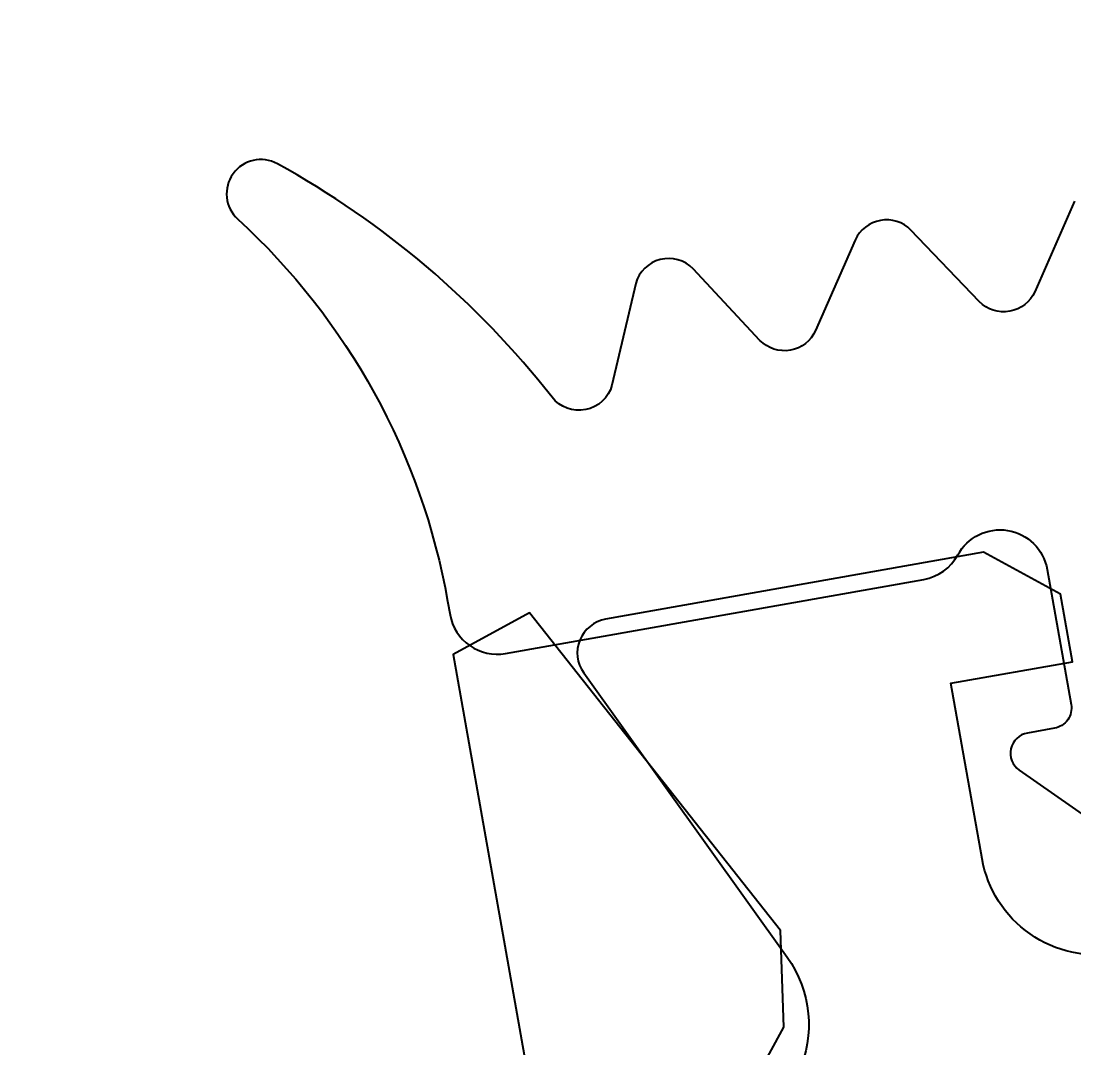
# Model space of a CAD drawing. Header units: millimetres. Extents: x 0 to 8967983, y -224399 to 13801.
# Drawn here: x 69236.07 to 69245.44, y -193874.48 to -193865.35 of the extents above; entities that cross this region are included whole.
import ezdxf
from ezdxf import colors
from ezdxf.entities.mleader import LeaderData, LeaderLine
from ezdxf.math import Vec2, Vec3

# ---------------------------------------------------------------- set-up
doc = ezdxf.new("R2010")
doc.units = ezdxf.units.MM
doc.header["$LTSCALE"] = 10
doc.layers.add('Архитектура', color=251, linetype='Continuous')
doc.layers.get('0').off()
doc.layers.get('0').freeze()
doc.styles.add('ISOCPEUR', font='isocpeur.TTF', dxfattribs={"width": 0.7})

# ---------------------------------------------------------------- blocks, each defined once
blk = doc.blocks.new('_DOTSMALL')
at = {"color": 0, "linetype": 'ByBlock', "const_width": 0.5}
blk.add_lwpolyline([(-0.0625, 0, 1), (0.0625, 0, 1)], format="xyb", close=True, dxfattribs=at)

msp = doc.modelspace()

# ---------------------------------------------------------------- linework, layer by layer
at = {"layer": 'Архитектура', "lineweight": 25, "transparency": 33554684}
for points in [[(69291.2154, -193861.8142), (69251.5933, -193868.8367), (69251.1982, -193869.4021), (69251.3046, -193870.0023), (69252.265, -193869.8321), (69252.6693, -193872.113, -0.414362), (69252.4224, -193872.4664), (69245.8196, -193873.6366, -0.414326), (69244.6182, -193872.797), (69244.3415, -193871.2363), (69245.422, -193871.0448), (69245.3156, -193870.4446), (69244.6303, -193870.0708), (69241.2688, -193870.6666, 0.551224), (69241.0739, -193871.1437), (69242.8838, -193873.6708, -0.267349), (69242.9841, -193874.7002)], [(69291.2154, -193861.8142), (69251.5933, -193868.8367), (69251.1982, -193869.4021), (69251.3046, -193870.0023), (69252.265, -193869.8321), (69252.6693, -193872.113, -0.414362), (69252.4224, -193872.4664), (69245.8196, -193873.6366, -0.414326), (69244.6182, -193872.797), (69244.3415, -193871.2363), (69245.422, -193871.0448), (69245.3156, -193870.4446), (69244.6303, -193870.0708), (69241.2688, -193870.6666, 0.551224), (69241.0739, -193871.1437), (69242.8838, -193873.6708, -0.267349), (69242.9841, -193874.7002)], [(69291.2154, -193861.8142), (69251.5933, -193868.8367), (69251.1982, -193869.4021), (69251.3046, -193870.0023), (69252.265, -193869.8321), (69252.6693, -193872.113, -0.414362), (69252.4224, -193872.4664), (69245.8196, -193873.6366, -0.414326), (69244.6182, -193872.797), (69244.3415, -193871.2363), (69245.422, -193871.0448), (69245.3156, -193870.4446), (69244.6303, -193870.0708), (69241.2688, -193870.6666, 0.551224), (69241.0739, -193871.1437), (69242.8838, -193873.6708, -0.267349), (69242.9841, -193874.7002)], [(69291.2154, -193861.8142), (69251.5933, -193868.8367), (69251.1982, -193869.4021), (69251.3046, -193870.0023), (69252.265, -193869.8321), (69252.6693, -193872.113, -0.414362), (69252.4224, -193872.4664), (69245.8196, -193873.6366, -0.414326), (69244.6182, -193872.797), (69244.3415, -193871.2363), (69245.422, -193871.0448), (69245.3156, -193870.4446), (69244.6303, -193870.0708), (69241.2688, -193870.6666, 0.551224), (69241.0739, -193871.1437), (69242.8838, -193873.6708, -0.267349), (69242.9841, -193874.7002)], [(69291.2154, -193861.8142), (69251.5933, -193868.8367), (69251.1982, -193869.4021), (69251.3046, -193870.0023), (69252.265, -193869.8321), (69252.6693, -193872.113, -0.414362), (69252.4224, -193872.4664), (69245.8196, -193873.6366, -0.414326), (69244.6182, -193872.797), (69244.3415, -193871.2363), (69245.422, -193871.0448), (69245.3156, -193870.4446), (69244.6303, -193870.0708), (69241.2688, -193870.6666, 0.551224), (69241.0739, -193871.1437), (69242.8838, -193873.6708, -0.267349), (69242.9841, -193874.7002)], [(69291.2154, -193861.8142), (69251.5933, -193868.8367), (69251.1982, -193869.4021), (69251.3046, -193870.0023), (69252.265, -193869.8321), (69252.6693, -193872.113, -0.414362), (69252.4224, -193872.4664), (69245.8196, -193873.6366, -0.414326), (69244.6182, -193872.797), (69244.3415, -193871.2363), (69245.422, -193871.0448), (69245.3156, -193870.4446), (69244.6303, -193870.0708), (69241.2688, -193870.6666, 0.551224), (69241.0739, -193871.1437), (69242.8838, -193873.6708, -0.267349), (69242.9841, -193874.7002)], [(69291.2154, -193861.8142), (69251.5933, -193868.8367), (69251.1982, -193869.4021), (69251.3046, -193870.0023), (69252.265, -193869.8321), (69252.6693, -193872.113, -0.414362), (69252.4224, -193872.4664), (69245.8196, -193873.6366, -0.414326), (69244.6182, -193872.797), (69244.3415, -193871.2363), (69245.422, -193871.0448), (69245.3156, -193870.4446), (69244.6303, -193870.0708), (69241.2688, -193870.6666, 0.551224), (69241.0739, -193871.1437), (69242.8838, -193873.6708, -0.267349), (69242.9841, -193874.7002)], [(69291.2154, -193861.8142), (69251.5933, -193868.8367), (69251.1982, -193869.4021), (69251.3046, -193870.0023), (69252.265, -193869.8321), (69252.6693, -193872.113, -0.414362), (69252.4224, -193872.4664), (69245.8196, -193873.6366, -0.414326), (69244.6182, -193872.797), (69244.3415, -193871.2363), (69245.422, -193871.0448), (69245.3156, -193870.4446), (69244.6303, -193870.0708), (69241.2688, -193870.6666, 0.551224), (69241.0739, -193871.1437), (69242.8838, -193873.6708, -0.267349), (69242.9841, -193874.7002)], [(69291.2154, -193861.8142), (69251.5933, -193868.8367), (69251.1982, -193869.4021), (69251.3046, -193870.0023), (69252.265, -193869.8321), (69252.6693, -193872.113, -0.414362), (69252.4224, -193872.4664), (69245.8196, -193873.6366, -0.414326), (69244.6182, -193872.797), (69244.3415, -193871.2363), (69245.422, -193871.0448), (69245.3156, -193870.4446), (69244.6303, -193870.0708), (69241.2688, -193870.6666, 0.551224), (69241.0739, -193871.1437), (69242.8838, -193873.6708, -0.267349), (69242.9841, -193874.7002)], [(69291.2154, -193861.8142), (69251.5933, -193868.8367), (69251.1982, -193869.4021), (69251.3046, -193870.0023), (69252.265, -193869.8321), (69252.6693, -193872.113, -0.414362), (69252.4224, -193872.4664), (69245.8196, -193873.6366, -0.414326), (69244.6182, -193872.797), (69244.3415, -193871.2363), (69245.422, -193871.0448), (69245.3156, -193870.4446), (69244.6303, -193870.0708), (69241.2688, -193870.6666, 0.551224), (69241.0739, -193871.1437), (69242.8838, -193873.6708, -0.267349), (69242.9841, -193874.7002)], [(69291.2154, -193861.8142), (69251.5933, -193868.8367), (69251.1982, -193869.4021), (69251.3046, -193870.0023), (69252.265, -193869.8321), (69252.6693, -193872.113, -0.414362), (69252.4224, -193872.4664), (69245.8196, -193873.6366, -0.414326), (69244.6182, -193872.797), (69244.3415, -193871.2363), (69245.422, -193871.0448), (69245.3156, -193870.4446), (69244.6303, -193870.0708), (69241.2688, -193870.6666, 0.551224), (69241.0739, -193871.1437), (69242.8838, -193873.6708, -0.267349), (69242.9841, -193874.7002)], [(69291.2154, -193861.8142), (69251.5933, -193868.8367), (69251.1982, -193869.4021), (69251.3046, -193870.0023), (69252.265, -193869.8321), (69252.6693, -193872.113, -0.414362), (69252.4224, -193872.4664), (69245.8196, -193873.6366, -0.414326), (69244.6182, -193872.797), (69244.3415, -193871.2363), (69245.422, -193871.0448), (69245.3156, -193870.4446), (69244.6303, -193870.0708), (69241.2688, -193870.6666, 0.551224), (69241.0739, -193871.1437), (69242.8838, -193873.6708, -0.267349), (69242.9841, -193874.7002)], [(69291.2154, -193861.8142), (69251.5933, -193868.8367), (69251.1982, -193869.4021), (69251.3046, -193870.0023), (69252.265, -193869.8321), (69252.6693, -193872.113, -0.414362), (69252.4224, -193872.4664), (69245.8196, -193873.6366, -0.414326), (69244.6182, -193872.797), (69244.3415, -193871.2363), (69245.422, -193871.0448), (69245.3156, -193870.4446), (69244.6303, -193870.0708), (69241.2688, -193870.6666, 0.551224), (69241.0739, -193871.1437), (69242.8838, -193873.6708, -0.267349), (69242.9841, -193874.7002)], [(69291.2154, -193861.8142), (69251.5933, -193868.8367), (69251.1982, -193869.4021), (69251.3046, -193870.0023), (69252.265, -193869.8321), (69252.6693, -193872.113, -0.414362), (69252.4224, -193872.4664), (69245.8196, -193873.6366, -0.414326), (69244.6182, -193872.797), (69244.3415, -193871.2363), (69245.422, -193871.0448), (69245.3156, -193870.4446), (69244.6303, -193870.0708), (69241.2688, -193870.6666, 0.551224), (69241.0739, -193871.1437), (69242.8838, -193873.6708, -0.267349), (69242.9841, -193874.7002)], [(69291.2154, -193861.8142), (69251.5933, -193868.8367), (69251.1982, -193869.4021), (69251.3046, -193870.0023), (69252.265, -193869.8321), (69252.6693, -193872.113, -0.414362), (69252.4224, -193872.4664), (69245.8196, -193873.6366, -0.414326), (69244.6182, -193872.797), (69244.3415, -193871.2363), (69245.422, -193871.0448), (69245.3156, -193870.4446), (69244.6303, -193870.0708), (69241.2688, -193870.6666, 0.551224), (69241.0739, -193871.1437), (69242.8838, -193873.6708, -0.267349), (69242.9841, -193874.7002)], [(69291.2154, -193861.8142), (69251.5933, -193868.8367), (69251.1982, -193869.4021), (69251.3046, -193870.0023), (69252.265, -193869.8321), (69252.6693, -193872.113, -0.414362), (69252.4224, -193872.4664), (69245.8196, -193873.6366, -0.414326), (69244.6182, -193872.797), (69244.3415, -193871.2363), (69245.422, -193871.0448), (69245.3156, -193870.4446), (69244.6303, -193870.0708), (69241.2688, -193870.6666, 0.551224), (69241.0739, -193871.1437), (69242.8838, -193873.6708, -0.267349), (69242.9841, -193874.7002)], [(69291.2154, -193861.8142), (69251.5933, -193868.8367), (69251.1982, -193869.4021), (69251.3046, -193870.0023), (69252.265, -193869.8321), (69252.6693, -193872.113, -0.414362), (69252.4224, -193872.4664), (69245.8196, -193873.6366, -0.414326), (69244.6182, -193872.797), (69244.3415, -193871.2363), (69245.422, -193871.0448), (69245.3156, -193870.4446), (69244.6303, -193870.0708), (69241.2688, -193870.6666, 0.551224), (69241.0739, -193871.1437), (69242.8838, -193873.6708, -0.267349), (69242.9841, -193874.7002)], [(69291.2154, -193861.8142), (69251.5933, -193868.8367), (69251.1982, -193869.4021), (69251.3046, -193870.0023), (69252.265, -193869.8321), (69252.6693, -193872.113, -0.414362), (69252.4224, -193872.4664), (69245.8196, -193873.6366, -0.414326), (69244.6182, -193872.797), (69244.3415, -193871.2363), (69245.422, -193871.0448), (69245.3156, -193870.4446), (69244.6303, -193870.0708), (69241.2688, -193870.6666, 0.551224), (69241.0739, -193871.1437), (69242.8838, -193873.6708, -0.267349), (69242.9841, -193874.7002)], [(69291.2154, -193861.8142), (69251.5933, -193868.8367), (69251.1982, -193869.4021), (69251.3046, -193870.0023), (69252.265, -193869.8321), (69252.6693, -193872.113, -0.414362), (69252.4224, -193872.4664), (69245.8196, -193873.6366, -0.414326), (69244.6182, -193872.797), (69244.3415, -193871.2363), (69245.422, -193871.0448), (69245.3156, -193870.4446), (69244.6303, -193870.0708), (69241.2688, -193870.6666, 0.551224), (69241.0739, -193871.1437), (69242.8838, -193873.6708, -0.267349), (69242.9841, -193874.7002)], [(69291.2154, -193861.8142), (69251.5933, -193868.8367), (69251.1982, -193869.4021), (69251.3046, -193870.0023), (69252.265, -193869.8321), (69252.6693, -193872.113, -0.414362), (69252.4224, -193872.4664), (69245.8196, -193873.6366, -0.414326), (69244.6182, -193872.797), (69244.3415, -193871.2363), (69245.422, -193871.0448), (69245.3156, -193870.4446), (69244.6303, -193870.0708), (69241.2688, -193870.6666, 0.551224), (69241.0739, -193871.1437), (69242.8838, -193873.6708, -0.267349), (69242.9841, -193874.7002)], [(69291.2154, -193861.8142), (69251.5933, -193868.8367), (69251.1982, -193869.4021), (69251.3046, -193870.0023), (69252.265, -193869.8321), (69252.6693, -193872.113, -0.414362), (69252.4224, -193872.4664), (69245.8196, -193873.6366, -0.414326), (69244.6182, -193872.797), (69244.3415, -193871.2363), (69245.422, -193871.0448), (69245.3156, -193870.4446), (69244.6303, -193870.0708), (69241.2688, -193870.6666, 0.551224), (69241.0739, -193871.1437), (69242.8838, -193873.6708, -0.267349), (69242.9841, -193874.7002)], [(69291.2154, -193861.8142), (69251.5933, -193868.8367), (69251.1982, -193869.4021), (69251.3046, -193870.0023), (69252.265, -193869.8321), (69252.6693, -193872.113, -0.414362), (69252.4224, -193872.4664), (69245.8196, -193873.6366, -0.414326), (69244.6182, -193872.797), (69244.3415, -193871.2363), (69245.422, -193871.0448), (69245.3156, -193870.4446), (69244.6303, -193870.0708), (69241.2688, -193870.6666, 0.551224), (69241.0739, -193871.1437), (69242.8838, -193873.6708, -0.267349), (69242.9841, -193874.7002)], [(69291.2154, -193861.8142), (69251.5933, -193868.8367), (69251.1982, -193869.4021), (69251.3046, -193870.0023), (69252.265, -193869.8321), (69252.6693, -193872.113, -0.414362), (69252.4224, -193872.4664), (69245.8196, -193873.6366, -0.414326), (69244.6182, -193872.797), (69244.3415, -193871.2363), (69245.422, -193871.0448), (69245.3156, -193870.4446), (69244.6303, -193870.0708), (69241.2688, -193870.6666, 0.551224), (69241.0739, -193871.1437), (69242.8838, -193873.6708, -0.267349), (69242.9841, -193874.7002)], [(69291.2154, -193861.8142), (69251.5933, -193868.8367), (69251.1982, -193869.4021), (69251.3046, -193870.0023), (69252.265, -193869.8321), (69252.6693, -193872.113, -0.414362), (69252.4224, -193872.4664), (69245.8196, -193873.6366, -0.414326), (69244.6182, -193872.797), (69244.3415, -193871.2363), (69245.422, -193871.0448), (69245.3156, -193870.4446), (69244.6303, -193870.0708), (69241.2688, -193870.6666, 0.551224), (69241.0739, -193871.1437), (69242.8838, -193873.6708, -0.267349), (69242.9841, -193874.7002)], [(69291.2154, -193861.8142), (69251.5933, -193868.8367), (69251.1982, -193869.4021), (69251.3046, -193870.0023), (69252.265, -193869.8321), (69252.6693, -193872.113, -0.414362), (69252.4224, -193872.4664), (69245.8196, -193873.6366, -0.414326), (69244.6182, -193872.797), (69244.3415, -193871.2363), (69245.422, -193871.0448), (69245.3156, -193870.4446), (69244.6303, -193870.0708), (69241.2688, -193870.6666, 0.551224), (69241.0739, -193871.1437), (69242.8838, -193873.6708, -0.267349), (69242.9841, -193874.7002)], [(69291.2154, -193861.8142), (69251.5933, -193868.8367), (69251.1982, -193869.4021), (69251.3046, -193870.0023), (69252.265, -193869.8321), (69252.6693, -193872.113, -0.414362), (69252.4224, -193872.4664), (69245.8196, -193873.6366, -0.414326), (69244.6182, -193872.797), (69244.3415, -193871.2363), (69245.422, -193871.0448), (69245.3156, -193870.4446), (69244.6303, -193870.0708), (69241.2688, -193870.6666, 0.551224), (69241.0739, -193871.1437), (69242.8838, -193873.6708, -0.267349), (69242.9841, -193874.7002)], [(69291.2154, -193861.8142), (69251.5933, -193868.8367), (69251.1982, -193869.4021), (69251.3046, -193870.0023), (69252.265, -193869.8321), (69252.6693, -193872.113, -0.414362), (69252.4224, -193872.4664), (69245.8196, -193873.6366, -0.414326), (69244.6182, -193872.797), (69244.3415, -193871.2363), (69245.422, -193871.0448), (69245.3156, -193870.4446), (69244.6303, -193870.0708), (69241.2688, -193870.6666, 0.551224), (69241.0739, -193871.1437), (69242.8838, -193873.6708, -0.267349), (69242.9841, -193874.7002)], [(69291.2154, -193861.8142), (69251.5933, -193868.8367), (69251.1982, -193869.4021), (69251.3046, -193870.0023), (69252.265, -193869.8321), (69252.6693, -193872.113, -0.414362), (69252.4224, -193872.4664), (69245.8196, -193873.6366, -0.414326), (69244.6182, -193872.797), (69244.3415, -193871.2363), (69245.422, -193871.0448), (69245.3156, -193870.4446), (69244.6303, -193870.0708), (69241.2688, -193870.6666, 0.551224), (69241.0739, -193871.1437), (69242.8838, -193873.6708, -0.267349), (69242.9841, -193874.7002)], [(69245.4413, -193866.9477), (69245.0887, -193867.7531, -0.527868), (69244.5931, -193867.8409), (69243.9853, -193867.2057, 0.527868), (69243.4897, -193867.2936), (69243.1372, -193868.099, -0.527868), (69242.6416, -193868.1868), (69242.0486, -193867.549, 0.57795), (69241.5371, -193867.6807), (69241.3259, -193868.5849, -0.615334), (69240.7922, -193868.6913, 0.101403), (69238.3489, -193866.6156, 0.887085), (69237.9963, -193867.1076, -0.164997), (69239.8635, -193870.5057), (69239.8848, -193870.6258, 0.414304), (69240.3795, -193870.9715), (69244.1011, -193870.3119, 0.228696), (69244.4019, -193870.0949, -0.319049), (69244.8453, -193869.8767, -0.319002), (69245.1973, -193870.2235), (69245.4101, -193871.424, -0.4144), (69245.2619, -193871.636), (69245.0218, -193871.6786, 0.668339), (69244.949, -193872.0086), (69246.3622, -193872.9963, 0.198883)], [(69245.4413, -193866.9477), (69245.0887, -193867.7531, -0.527868), (69244.5931, -193867.8409), (69243.9853, -193867.2057, 0.527868), (69243.4897, -193867.2936), (69243.1372, -193868.099, -0.527868), (69242.6416, -193868.1868), (69242.0486, -193867.549, 0.57795), (69241.5371, -193867.6807), (69241.3259, -193868.5849, -0.615334), (69240.7922, -193868.6913, 0.101403), (69238.3489, -193866.6156, 0.887085), (69237.9963, -193867.1076, -0.164997), (69239.8635, -193870.5057), (69239.8848, -193870.6258, 0.414304), (69240.3795, -193870.9715), (69244.1011, -193870.3119, 0.228696), (69244.4019, -193870.0949, -0.319049), (69244.8453, -193869.8767, -0.319002), (69245.1973, -193870.2235), (69245.4101, -193871.424, -0.4144), (69245.2619, -193871.636), (69245.0218, -193871.6786, 0.668339), (69244.949, -193872.0086), (69246.3622, -193872.9963, 0.198883)], [(69245.4413, -193866.9477), (69245.0887, -193867.7531, -0.527868), (69244.5931, -193867.8409), (69243.9853, -193867.2057, 0.527868), (69243.4897, -193867.2936), (69243.1372, -193868.099, -0.527868), (69242.6416, -193868.1868), (69242.0486, -193867.549, 0.57795), (69241.5371, -193867.6807), (69241.3259, -193868.5849, -0.615334), (69240.7922, -193868.6913, 0.101403), (69238.3489, -193866.6156, 0.887085), (69237.9963, -193867.1076, -0.164997), (69239.8635, -193870.5057), (69239.8848, -193870.6258, 0.414304), (69240.3795, -193870.9715), (69244.1011, -193870.3119, 0.228696), (69244.4019, -193870.0949, -0.319049), (69244.8453, -193869.8767, -0.319002), (69245.1973, -193870.2235), (69245.4101, -193871.424, -0.4144), (69245.2619, -193871.636), (69245.0218, -193871.6786, 0.668339), (69244.949, -193872.0086), (69246.3622, -193872.9963, 0.198883)], [(69245.4413, -193866.9477), (69245.0887, -193867.7531, -0.527868), (69244.5931, -193867.8409), (69243.9853, -193867.2057, 0.527868), (69243.4897, -193867.2936), (69243.1372, -193868.099, -0.527868), (69242.6416, -193868.1868), (69242.0486, -193867.549, 0.57795), (69241.5371, -193867.6807), (69241.3259, -193868.5849, -0.615334), (69240.7922, -193868.6913, 0.101403), (69238.3489, -193866.6156, 0.887085), (69237.9963, -193867.1076, -0.164997), (69239.8635, -193870.5057), (69239.8848, -193870.6258, 0.414304), (69240.3795, -193870.9715), (69244.1011, -193870.3119, 0.228696), (69244.4019, -193870.0949, -0.319049), (69244.8453, -193869.8767, -0.319002), (69245.1973, -193870.2235), (69245.4101, -193871.424, -0.4144), (69245.2619, -193871.636), (69245.0218, -193871.6786, 0.668339), (69244.949, -193872.0086), (69246.3622, -193872.9963, 0.198883)], [(69245.4413, -193866.9477), (69245.0887, -193867.7531, -0.527868), (69244.5931, -193867.8409), (69243.9853, -193867.2057, 0.527868), (69243.4897, -193867.2936), (69243.1372, -193868.099, -0.527868), (69242.6416, -193868.1868), (69242.0486, -193867.549, 0.57795), (69241.5371, -193867.6807), (69241.3259, -193868.5849, -0.615334), (69240.7922, -193868.6913, 0.101403), (69238.3489, -193866.6156, 0.887085), (69237.9963, -193867.1076, -0.164997), (69239.8635, -193870.5057), (69239.8848, -193870.6258, 0.414304), (69240.3795, -193870.9715), (69244.1011, -193870.3119, 0.228696), (69244.4019, -193870.0949, -0.319049), (69244.8453, -193869.8767, -0.319002), (69245.1973, -193870.2235), (69245.4101, -193871.424, -0.4144), (69245.2619, -193871.636), (69245.0218, -193871.6786, 0.668339), (69244.949, -193872.0086), (69246.3622, -193872.9963, 0.198883)], [(69245.4413, -193866.9477), (69245.0887, -193867.7531, -0.527868), (69244.5931, -193867.8409), (69243.9853, -193867.2057, 0.527868), (69243.4897, -193867.2936), (69243.1372, -193868.099, -0.527868), (69242.6416, -193868.1868), (69242.0486, -193867.549, 0.57795), (69241.5371, -193867.6807), (69241.3259, -193868.5849, -0.615334), (69240.7922, -193868.6913, 0.101403), (69238.3489, -193866.6156, 0.887085), (69237.9963, -193867.1076, -0.164997), (69239.8635, -193870.5057), (69239.8848, -193870.6258, 0.414304), (69240.3795, -193870.9715), (69244.1011, -193870.3119, 0.228696), (69244.4019, -193870.0949, -0.319049), (69244.8453, -193869.8767, -0.319002), (69245.1973, -193870.2235), (69245.4101, -193871.424, -0.4144), (69245.2619, -193871.636), (69245.0218, -193871.6786, 0.668339), (69244.949, -193872.0086), (69246.3622, -193872.9963, 0.198883)], [(69245.4413, -193866.9477), (69245.0887, -193867.7531, -0.527868), (69244.5931, -193867.8409), (69243.9853, -193867.2057, 0.527868), (69243.4897, -193867.2936), (69243.1372, -193868.099, -0.527868), (69242.6416, -193868.1868), (69242.0486, -193867.549, 0.57795), (69241.5371, -193867.6807), (69241.3259, -193868.5849, -0.615334), (69240.7922, -193868.6913, 0.101403), (69238.3489, -193866.6156, 0.887085), (69237.9963, -193867.1076, -0.164997), (69239.8635, -193870.5057), (69239.8848, -193870.6258, 0.414304), (69240.3795, -193870.9715), (69244.1011, -193870.3119, 0.228696), (69244.4019, -193870.0949, -0.319049), (69244.8453, -193869.8767, -0.319002), (69245.1973, -193870.2235), (69245.4101, -193871.424, -0.4144), (69245.2619, -193871.636), (69245.0218, -193871.6786, 0.668339), (69244.949, -193872.0086), (69246.3622, -193872.9963, 0.198883)], [(69245.4413, -193866.9477), (69245.0887, -193867.7531, -0.527868), (69244.5931, -193867.8409), (69243.9853, -193867.2057, 0.527868), (69243.4897, -193867.2936), (69243.1372, -193868.099, -0.527868), (69242.6416, -193868.1868), (69242.0486, -193867.549, 0.57795), (69241.5371, -193867.6807), (69241.3259, -193868.5849, -0.615334), (69240.7922, -193868.6913, 0.101403), (69238.3489, -193866.6156, 0.887085), (69237.9963, -193867.1076, -0.164997), (69239.8635, -193870.5057), (69239.8848, -193870.6258, 0.414304), (69240.3795, -193870.9715), (69244.1011, -193870.3119, 0.228696), (69244.4019, -193870.0949, -0.319049), (69244.8453, -193869.8767, -0.319002), (69245.1973, -193870.2235), (69245.4101, -193871.424, -0.4144), (69245.2619, -193871.636), (69245.0218, -193871.6786, 0.668339), (69244.949, -193872.0086), (69246.3622, -193872.9963, 0.198883)], [(69245.4413, -193866.9477), (69245.0887, -193867.7531, -0.527868), (69244.5931, -193867.8409), (69243.9853, -193867.2057, 0.527868), (69243.4897, -193867.2936), (69243.1372, -193868.099, -0.527868), (69242.6416, -193868.1868), (69242.0486, -193867.549, 0.57795), (69241.5371, -193867.6807), (69241.3259, -193868.5849, -0.615334), (69240.7922, -193868.6913, 0.101403), (69238.3489, -193866.6156, 0.887085), (69237.9963, -193867.1076, -0.164997), (69239.8635, -193870.5057), (69239.8848, -193870.6258, 0.414304), (69240.3795, -193870.9715), (69244.1011, -193870.3119, 0.228696), (69244.4019, -193870.0949, -0.319049), (69244.8453, -193869.8767, -0.319002), (69245.1973, -193870.2235), (69245.4101, -193871.424, -0.4144), (69245.2619, -193871.636), (69245.0218, -193871.6786, 0.668339), (69244.949, -193872.0086), (69246.3622, -193872.9963, 0.198883)], [(69245.4413, -193866.9477), (69245.0887, -193867.7531, -0.527868), (69244.5931, -193867.8409), (69243.9853, -193867.2057, 0.527868), (69243.4897, -193867.2936), (69243.1372, -193868.099, -0.527868), (69242.6416, -193868.1868), (69242.0486, -193867.549, 0.57795), (69241.5371, -193867.6807), (69241.3259, -193868.5849, -0.615334), (69240.7922, -193868.6913, 0.101403), (69238.3489, -193866.6156, 0.887085), (69237.9963, -193867.1076, -0.164997), (69239.8635, -193870.5057), (69239.8848, -193870.6258, 0.414304), (69240.3795, -193870.9715), (69244.1011, -193870.3119, 0.228696), (69244.4019, -193870.0949, -0.319049), (69244.8453, -193869.8767, -0.319002), (69245.1973, -193870.2235), (69245.4101, -193871.424, -0.4144), (69245.2619, -193871.636), (69245.0218, -193871.6786, 0.668339), (69244.949, -193872.0086), (69246.3622, -193872.9963, 0.198883)], [(69245.4413, -193866.9477), (69245.0887, -193867.7531, -0.527868), (69244.5931, -193867.8409), (69243.9853, -193867.2057, 0.527868), (69243.4897, -193867.2936), (69243.1372, -193868.099, -0.527868), (69242.6416, -193868.1868), (69242.0486, -193867.549, 0.57795), (69241.5371, -193867.6807), (69241.3259, -193868.5849, -0.615334), (69240.7922, -193868.6913, 0.101403), (69238.3489, -193866.6156, 0.887085), (69237.9963, -193867.1076, -0.164997), (69239.8635, -193870.5057), (69239.8848, -193870.6258, 0.414304), (69240.3795, -193870.9715), (69244.1011, -193870.3119, 0.228696), (69244.4019, -193870.0949, -0.319049), (69244.8453, -193869.8767, -0.319002), (69245.1973, -193870.2235), (69245.4101, -193871.424, -0.4144), (69245.2619, -193871.636), (69245.0218, -193871.6786, 0.668339), (69244.949, -193872.0086), (69246.3622, -193872.9963, 0.198883)], [(69245.4413, -193866.9477), (69245.0887, -193867.7531, -0.527868), (69244.5931, -193867.8409), (69243.9853, -193867.2057, 0.527868), (69243.4897, -193867.2936), (69243.1372, -193868.099, -0.527868), (69242.6416, -193868.1868), (69242.0486, -193867.549, 0.57795), (69241.5371, -193867.6807), (69241.3259, -193868.5849, -0.615334), (69240.7922, -193868.6913, 0.101403), (69238.3489, -193866.6156, 0.887085), (69237.9963, -193867.1076, -0.164997), (69239.8635, -193870.5057), (69239.8848, -193870.6258, 0.414304), (69240.3795, -193870.9715), (69244.1011, -193870.3119, 0.228696), (69244.4019, -193870.0949, -0.319049), (69244.8453, -193869.8767, -0.319002), (69245.1973, -193870.2235), (69245.4101, -193871.424, -0.4144), (69245.2619, -193871.636), (69245.0218, -193871.6786, 0.668339), (69244.949, -193872.0086), (69246.3622, -193872.9963, 0.198883)], [(69245.4413, -193866.9477), (69245.0887, -193867.7531, -0.527868), (69244.5931, -193867.8409), (69243.9853, -193867.2057, 0.527868), (69243.4897, -193867.2936), (69243.1372, -193868.099, -0.527868), (69242.6416, -193868.1868), (69242.0486, -193867.549, 0.57795), (69241.5371, -193867.6807), (69241.3259, -193868.5849, -0.615334), (69240.7922, -193868.6913, 0.101403), (69238.3489, -193866.6156, 0.887085), (69237.9963, -193867.1076, -0.164997), (69239.8635, -193870.5057), (69239.8848, -193870.6258, 0.414304), (69240.3795, -193870.9715), (69244.1011, -193870.3119, 0.228696), (69244.4019, -193870.0949, -0.319049), (69244.8453, -193869.8767, -0.319002), (69245.1973, -193870.2235), (69245.4101, -193871.424, -0.4144), (69245.2619, -193871.636), (69245.0218, -193871.6786, 0.668339), (69244.949, -193872.0086), (69246.3622, -193872.9963, 0.198883)], [(69245.4413, -193866.9477), (69245.0887, -193867.7531, -0.527868), (69244.5931, -193867.8409), (69243.9853, -193867.2057, 0.527868), (69243.4897, -193867.2936), (69243.1372, -193868.099, -0.527868), (69242.6416, -193868.1868), (69242.0486, -193867.549, 0.57795), (69241.5371, -193867.6807), (69241.3259, -193868.5849, -0.615334), (69240.7922, -193868.6913, 0.101403), (69238.3489, -193866.6156, 0.887085), (69237.9963, -193867.1076, -0.164997), (69239.8635, -193870.5057), (69239.8848, -193870.6258, 0.414304), (69240.3795, -193870.9715), (69244.1011, -193870.3119, 0.228696), (69244.4019, -193870.0949, -0.319049), (69244.8453, -193869.8767, -0.319002), (69245.1973, -193870.2235), (69245.4101, -193871.424, -0.4144), (69245.2619, -193871.636), (69245.0218, -193871.6786, 0.668339), (69244.949, -193872.0086), (69246.3622, -193872.9963, 0.198883)], [(69245.4413, -193866.9477), (69245.0887, -193867.7531, -0.527868), (69244.5931, -193867.8409), (69243.9853, -193867.2057, 0.527868), (69243.4897, -193867.2936), (69243.1372, -193868.099, -0.527868), (69242.6416, -193868.1868), (69242.0486, -193867.549, 0.57795), (69241.5371, -193867.6807), (69241.3259, -193868.5849, -0.615334), (69240.7922, -193868.6913, 0.101403), (69238.3489, -193866.6156, 0.887085), (69237.9963, -193867.1076, -0.164997), (69239.8635, -193870.5057), (69239.8848, -193870.6258, 0.414304), (69240.3795, -193870.9715), (69244.1011, -193870.3119, 0.228696), (69244.4019, -193870.0949, -0.319049), (69244.8453, -193869.8767, -0.319002), (69245.1973, -193870.2235), (69245.4101, -193871.424, -0.4144), (69245.2619, -193871.636), (69245.0218, -193871.6786, 0.668339), (69244.949, -193872.0086), (69246.3622, -193872.9963, 0.198883)], [(69245.4413, -193866.9477), (69245.0887, -193867.7531, -0.527868), (69244.5931, -193867.8409), (69243.9853, -193867.2057, 0.527868), (69243.4897, -193867.2936), (69243.1372, -193868.099, -0.527868), (69242.6416, -193868.1868), (69242.0486, -193867.549, 0.57795), (69241.5371, -193867.6807), (69241.3259, -193868.5849, -0.615334), (69240.7922, -193868.6913, 0.101403), (69238.3489, -193866.6156, 0.887085), (69237.9963, -193867.1076, -0.164997), (69239.8635, -193870.5057), (69239.8848, -193870.6258, 0.414304), (69240.3795, -193870.9715), (69244.1011, -193870.3119, 0.228696), (69244.4019, -193870.0949, -0.319049), (69244.8453, -193869.8767, -0.319002), (69245.1973, -193870.2235), (69245.4101, -193871.424, -0.4144), (69245.2619, -193871.636), (69245.0218, -193871.6786, 0.668339), (69244.949, -193872.0086), (69246.3622, -193872.9963, 0.198883)], [(69245.4413, -193866.9477), (69245.0887, -193867.7531, -0.527868), (69244.5931, -193867.8409), (69243.9853, -193867.2057, 0.527868), (69243.4897, -193867.2936), (69243.1372, -193868.099, -0.527868), (69242.6416, -193868.1868), (69242.0486, -193867.549, 0.57795), (69241.5371, -193867.6807), (69241.3259, -193868.5849, -0.615334), (69240.7922, -193868.6913, 0.101403), (69238.3489, -193866.6156, 0.887085), (69237.9963, -193867.1076, -0.164997), (69239.8635, -193870.5057), (69239.8848, -193870.6258, 0.414304), (69240.3795, -193870.9715), (69244.1011, -193870.3119, 0.228696), (69244.4019, -193870.0949, -0.319049), (69244.8453, -193869.8767, -0.319002), (69245.1973, -193870.2235), (69245.4101, -193871.424, -0.4144), (69245.2619, -193871.636), (69245.0218, -193871.6786, 0.668339), (69244.949, -193872.0086), (69246.3622, -193872.9963, 0.198883)], [(69245.4413, -193866.9477), (69245.0887, -193867.7531, -0.527868), (69244.5931, -193867.8409), (69243.9853, -193867.2057, 0.527868), (69243.4897, -193867.2936), (69243.1372, -193868.099, -0.527868), (69242.6416, -193868.1868), (69242.0486, -193867.549, 0.57795), (69241.5371, -193867.6807), (69241.3259, -193868.5849, -0.615334), (69240.7922, -193868.6913, 0.101403), (69238.3489, -193866.6156, 0.887085), (69237.9963, -193867.1076, -0.164997), (69239.8635, -193870.5057), (69239.8848, -193870.6258, 0.414304), (69240.3795, -193870.9715), (69244.1011, -193870.3119, 0.228696), (69244.4019, -193870.0949, -0.319049), (69244.8453, -193869.8767, -0.319002), (69245.1973, -193870.2235), (69245.4101, -193871.424, -0.4144), (69245.2619, -193871.636), (69245.0218, -193871.6786, 0.668339), (69244.949, -193872.0086), (69246.3622, -193872.9963, 0.198883)], [(69245.4413, -193866.9477), (69245.0887, -193867.7531, -0.527868), (69244.5931, -193867.8409), (69243.9853, -193867.2057, 0.527868), (69243.4897, -193867.2936), (69243.1372, -193868.099, -0.527868), (69242.6416, -193868.1868), (69242.0486, -193867.549, 0.57795), (69241.5371, -193867.6807), (69241.3259, -193868.5849, -0.615334), (69240.7922, -193868.6913, 0.101403), (69238.3489, -193866.6156, 0.887085), (69237.9963, -193867.1076, -0.164997), (69239.8635, -193870.5057), (69239.8848, -193870.6258, 0.414304), (69240.3795, -193870.9715), (69244.1011, -193870.3119, 0.228696), (69244.4019, -193870.0949, -0.319049), (69244.8453, -193869.8767, -0.319002), (69245.1973, -193870.2235), (69245.4101, -193871.424, -0.4144), (69245.2619, -193871.636), (69245.0218, -193871.6786, 0.668339), (69244.949, -193872.0086), (69246.3622, -193872.9963, 0.198883)], [(69245.4413, -193866.9477), (69245.0887, -193867.7531, -0.527868), (69244.5931, -193867.8409), (69243.9853, -193867.2057, 0.527868), (69243.4897, -193867.2936), (69243.1372, -193868.099, -0.527868), (69242.6416, -193868.1868), (69242.0486, -193867.549, 0.57795), (69241.5371, -193867.6807), (69241.3259, -193868.5849, -0.615334), (69240.7922, -193868.6913, 0.101403), (69238.3489, -193866.6156, 0.887085), (69237.9963, -193867.1076, -0.164997), (69239.8635, -193870.5057), (69239.8848, -193870.6258, 0.414304), (69240.3795, -193870.9715), (69244.1011, -193870.3119, 0.228696), (69244.4019, -193870.0949, -0.319049), (69244.8453, -193869.8767, -0.319002), (69245.1973, -193870.2235), (69245.4101, -193871.424, -0.4144), (69245.2619, -193871.636), (69245.0218, -193871.6786, 0.668339), (69244.949, -193872.0086), (69246.3622, -193872.9963, 0.198883)], [(69245.4413, -193866.9477), (69245.0887, -193867.7531, -0.527868), (69244.5931, -193867.8409), (69243.9853, -193867.2057, 0.527868), (69243.4897, -193867.2936), (69243.1372, -193868.099, -0.527868), (69242.6416, -193868.1868), (69242.0486, -193867.549, 0.57795), (69241.5371, -193867.6807), (69241.3259, -193868.5849, -0.615334), (69240.7922, -193868.6913, 0.101403), (69238.3489, -193866.6156, 0.887085), (69237.9963, -193867.1076, -0.164997), (69239.8635, -193870.5057), (69239.8848, -193870.6258, 0.414304), (69240.3795, -193870.9715), (69244.1011, -193870.3119, 0.228696), (69244.4019, -193870.0949, -0.319049), (69244.8453, -193869.8767, -0.319002), (69245.1973, -193870.2235), (69245.4101, -193871.424, -0.4144), (69245.2619, -193871.636), (69245.0218, -193871.6786, 0.668339), (69244.949, -193872.0086), (69246.3622, -193872.9963, 0.198883)], [(69245.4413, -193866.9477), (69245.0887, -193867.7531, -0.527868), (69244.5931, -193867.8409), (69243.9853, -193867.2057, 0.527868), (69243.4897, -193867.2936), (69243.1372, -193868.099, -0.527868), (69242.6416, -193868.1868), (69242.0486, -193867.549, 0.57795), (69241.5371, -193867.6807), (69241.3259, -193868.5849, -0.615334), (69240.7922, -193868.6913, 0.101403), (69238.3489, -193866.6156, 0.887085), (69237.9963, -193867.1076, -0.164997), (69239.8635, -193870.5057), (69239.8848, -193870.6258, 0.414304), (69240.3795, -193870.9715), (69244.1011, -193870.3119, 0.228696), (69244.4019, -193870.0949, -0.319049), (69244.8453, -193869.8767, -0.319002), (69245.1973, -193870.2235), (69245.4101, -193871.424, -0.4144), (69245.2619, -193871.636), (69245.0218, -193871.6786, 0.668339), (69244.949, -193872.0086), (69246.3622, -193872.9963, 0.198883)], [(69245.4413, -193866.9477), (69245.0887, -193867.7531, -0.527868), (69244.5931, -193867.8409), (69243.9853, -193867.2057, 0.527868), (69243.4897, -193867.2936), (69243.1372, -193868.099, -0.527868), (69242.6416, -193868.1868), (69242.0486, -193867.549, 0.57795), (69241.5371, -193867.6807), (69241.3259, -193868.5849, -0.615334), (69240.7922, -193868.6913, 0.101403), (69238.3489, -193866.6156, 0.887085), (69237.9963, -193867.1076, -0.164997), (69239.8635, -193870.5057), (69239.8848, -193870.6258, 0.414304), (69240.3795, -193870.9715), (69244.1011, -193870.3119, 0.228696), (69244.4019, -193870.0949, -0.319049), (69244.8453, -193869.8767, -0.319002), (69245.1973, -193870.2235), (69245.4101, -193871.424, -0.4144), (69245.2619, -193871.636), (69245.0218, -193871.6786, 0.668339), (69244.949, -193872.0086), (69246.3622, -193872.9963, 0.198883)], [(69245.4413, -193866.9477), (69245.0887, -193867.7531, -0.527868), (69244.5931, -193867.8409), (69243.9853, -193867.2057, 0.527868), (69243.4897, -193867.2936), (69243.1372, -193868.099, -0.527868), (69242.6416, -193868.1868), (69242.0486, -193867.549, 0.57795), (69241.5371, -193867.6807), (69241.3259, -193868.5849, -0.615334), (69240.7922, -193868.6913, 0.101403), (69238.3489, -193866.6156, 0.887085), (69237.9963, -193867.1076, -0.164997), (69239.8635, -193870.5057), (69239.8848, -193870.6258, 0.414304), (69240.3795, -193870.9715), (69244.1011, -193870.3119, 0.228696), (69244.4019, -193870.0949, -0.319049), (69244.8453, -193869.8767, -0.319002), (69245.1973, -193870.2235), (69245.4101, -193871.424, -0.4144), (69245.2619, -193871.636), (69245.0218, -193871.6786, 0.668339), (69244.949, -193872.0086), (69246.3622, -193872.9963, 0.198883)], [(69245.4413, -193866.9477), (69245.0887, -193867.7531, -0.527868), (69244.5931, -193867.8409), (69243.9853, -193867.2057, 0.527868), (69243.4897, -193867.2936), (69243.1372, -193868.099, -0.527868), (69242.6416, -193868.1868), (69242.0486, -193867.549, 0.57795), (69241.5371, -193867.6807), (69241.3259, -193868.5849, -0.615334), (69240.7922, -193868.6913, 0.101403), (69238.3489, -193866.6156, 0.887085), (69237.9963, -193867.1076, -0.164997), (69239.8635, -193870.5057), (69239.8848, -193870.6258, 0.414304), (69240.3795, -193870.9715), (69244.1011, -193870.3119, 0.228696), (69244.4019, -193870.0949, -0.319049), (69244.8453, -193869.8767, -0.319002), (69245.1973, -193870.2235), (69245.4101, -193871.424, -0.4144), (69245.2619, -193871.636), (69245.0218, -193871.6786, 0.668339), (69244.949, -193872.0086), (69246.3622, -193872.9963, 0.198883)], [(69245.4413, -193866.9477), (69245.0887, -193867.7531, -0.527868), (69244.5931, -193867.8409), (69243.9853, -193867.2057, 0.527868), (69243.4897, -193867.2936), (69243.1372, -193868.099, -0.527868), (69242.6416, -193868.1868), (69242.0486, -193867.549, 0.57795), (69241.5371, -193867.6807), (69241.3259, -193868.5849, -0.615334), (69240.7922, -193868.6913, 0.101403), (69238.3489, -193866.6156, 0.887085), (69237.9963, -193867.1076, -0.164997), (69239.8635, -193870.5057), (69239.8848, -193870.6258, 0.414304), (69240.3795, -193870.9715), (69244.1011, -193870.3119, 0.228696), (69244.4019, -193870.0949, -0.319049), (69244.8453, -193869.8767, -0.319002), (69245.1973, -193870.2235), (69245.4101, -193871.424, -0.4144), (69245.2619, -193871.636), (69245.0218, -193871.6786, 0.668339), (69244.949, -193872.0086), (69246.3622, -193872.9963, 0.198883)], [(69245.4413, -193866.9477), (69245.0887, -193867.7531, -0.527868), (69244.5931, -193867.8409), (69243.9853, -193867.2057, 0.527868), (69243.4897, -193867.2936), (69243.1372, -193868.099, -0.527868), (69242.6416, -193868.1868), (69242.0486, -193867.549, 0.57795), (69241.5371, -193867.6807), (69241.3259, -193868.5849, -0.615334), (69240.7922, -193868.6913, 0.101403), (69238.3489, -193866.6156, 0.887085), (69237.9963, -193867.1076, -0.164997), (69239.8635, -193870.5057), (69239.8848, -193870.6258, 0.414304), (69240.3795, -193870.9715), (69244.1011, -193870.3119, 0.228696), (69244.4019, -193870.0949, -0.319049), (69244.8453, -193869.8767, -0.319002), (69245.1973, -193870.2235), (69245.4101, -193871.424, -0.4144), (69245.2619, -193871.636), (69245.0218, -193871.6786, 0.668339), (69244.949, -193872.0086), (69246.3622, -193872.9963, 0.198883)], [(69245.4413, -193866.9477), (69245.0887, -193867.7531, -0.527868), (69244.5931, -193867.8409), (69243.9853, -193867.2057, 0.527868), (69243.4897, -193867.2936), (69243.1372, -193868.099, -0.527868), (69242.6416, -193868.1868), (69242.0486, -193867.549, 0.57795), (69241.5371, -193867.6807), (69241.3259, -193868.5849, -0.615334), (69240.7922, -193868.6913, 0.101403), (69238.3489, -193866.6156, 0.887085), (69237.9963, -193867.1076, -0.164997), (69239.8635, -193870.5057), (69239.8848, -193870.6258, 0.414304), (69240.3795, -193870.9715), (69244.1011, -193870.3119, 0.228696), (69244.4019, -193870.0949, -0.319049), (69244.8453, -193869.8767, -0.319002), (69245.1973, -193870.2235), (69245.4101, -193871.424, -0.4144), (69245.2619, -193871.636), (69245.0218, -193871.6786, 0.668339), (69244.949, -193872.0086), (69246.3622, -193872.9963, 0.198883)]]:
    msp.add_lwpolyline(points, format="xyb", dxfattribs=at)
msp.add_lwpolyline([(69304.0812, -193873.3501), (69303.7635, -193873.6541), (69243.8787, -193884.2679), (69243.596, -193884.0704), (69243.4045, -193882.9899), (69243.5808, -193882.5872), (69245.9818, -193882.1616), (69246.1793, -193881.879), (69246.0516, -193881.1587), (69245.7477, -193880.8411), (69243.3467, -193881.2666), (69243.064, -193881.0691), (69242.1065, -193875.6668), (69242.8542, -193874.296), (69242.8253, -193873.4344), (69240.5914, -193870.6109), (69239.9136, -193870.9787), (69242.2754, -193884.3044), (69243.9926, -193885.6097), (69304.1176, -193874.9534)], dxfattribs=at)
msp.add_lwpolyline([(69304.0812, -193873.3501), (69303.7635, -193873.6541), (69243.8787, -193884.2679), (69243.596, -193884.0704), (69243.4045, -193882.9899), (69243.5808, -193882.5872), (69245.9818, -193882.1616), (69246.1793, -193881.879), (69246.0516, -193881.1587), (69245.7477, -193880.8411), (69243.3467, -193881.2666), (69243.064, -193881.0691), (69242.1065, -193875.6668), (69242.8542, -193874.296), (69242.8253, -193873.4344), (69240.5914, -193870.6109), (69239.9136, -193870.9787), (69242.2754, -193884.3044), (69243.9926, -193885.6097), (69304.1176, -193874.9534)], dxfattribs=at)
msp.add_lwpolyline([(69304.0812, -193873.3501), (69303.7635, -193873.6541), (69243.8787, -193884.2679), (69243.596, -193884.0704), (69243.4045, -193882.9899), (69243.5808, -193882.5872), (69245.9818, -193882.1616), (69246.1793, -193881.879), (69246.0516, -193881.1587), (69245.7477, -193880.8411), (69243.3467, -193881.2666), (69243.064, -193881.0691), (69242.1065, -193875.6668), (69242.8542, -193874.296), (69242.8253, -193873.4344), (69240.5914, -193870.6109), (69239.9136, -193870.9787), (69242.2754, -193884.3044), (69243.9926, -193885.6097), (69304.1176, -193874.9534)], dxfattribs=at)
msp.add_lwpolyline([(69304.0812, -193873.3501), (69303.7635, -193873.6541), (69243.8787, -193884.2679), (69243.596, -193884.0704), (69243.4045, -193882.9899), (69243.5808, -193882.5872), (69245.9818, -193882.1616), (69246.1793, -193881.879), (69246.0516, -193881.1587), (69245.7477, -193880.8411), (69243.3467, -193881.2666), (69243.064, -193881.0691), (69242.1065, -193875.6668), (69242.8542, -193874.296), (69242.8253, -193873.4344), (69240.5914, -193870.6109), (69239.9136, -193870.9787), (69242.2754, -193884.3044), (69243.9926, -193885.6097), (69304.1176, -193874.9534)], dxfattribs=at)
msp.add_lwpolyline([(69304.0812, -193873.3501), (69303.7635, -193873.6541), (69243.8787, -193884.2679), (69243.596, -193884.0704), (69243.4045, -193882.9899), (69243.5808, -193882.5872), (69245.9818, -193882.1616), (69246.1793, -193881.879), (69246.0516, -193881.1587), (69245.7477, -193880.8411), (69243.3467, -193881.2666), (69243.064, -193881.0691), (69242.1065, -193875.6668), (69242.8542, -193874.296), (69242.8253, -193873.4344), (69240.5914, -193870.6109), (69239.9136, -193870.9787), (69242.2754, -193884.3044), (69243.9926, -193885.6097), (69304.1176, -193874.9534)], dxfattribs=at)
msp.add_lwpolyline([(69304.0812, -193873.3501), (69303.7635, -193873.6541), (69243.8787, -193884.2679), (69243.596, -193884.0704), (69243.4045, -193882.9899), (69243.5808, -193882.5872), (69245.9818, -193882.1616), (69246.1793, -193881.879), (69246.0516, -193881.1587), (69245.7477, -193880.8411), (69243.3467, -193881.2666), (69243.064, -193881.0691), (69242.1065, -193875.6668), (69242.8542, -193874.296), (69242.8253, -193873.4344), (69240.5914, -193870.6109), (69239.9136, -193870.9787), (69242.2754, -193884.3044), (69243.9926, -193885.6097), (69304.1176, -193874.9534)], dxfattribs=at)
msp.add_lwpolyline([(69304.0812, -193873.3501), (69303.7635, -193873.6541), (69243.8787, -193884.2679), (69243.596, -193884.0704), (69243.4045, -193882.9899), (69243.5808, -193882.5872), (69245.9818, -193882.1616), (69246.1793, -193881.879), (69246.0516, -193881.1587), (69245.7477, -193880.8411), (69243.3467, -193881.2666), (69243.064, -193881.0691), (69242.1065, -193875.6668), (69242.8542, -193874.296), (69242.8253, -193873.4344), (69240.5914, -193870.6109), (69239.9136, -193870.9787), (69242.2754, -193884.3044), (69243.9926, -193885.6097), (69304.1176, -193874.9534)], dxfattribs=at)
msp.add_lwpolyline([(69304.0812, -193873.3501), (69303.7635, -193873.6541), (69243.8787, -193884.2679), (69243.596, -193884.0704), (69243.4045, -193882.9899), (69243.5808, -193882.5872), (69245.9818, -193882.1616), (69246.1793, -193881.879), (69246.0516, -193881.1587), (69245.7477, -193880.8411), (69243.3467, -193881.2666), (69243.064, -193881.0691), (69242.1065, -193875.6668), (69242.8542, -193874.296), (69242.8253, -193873.4344), (69240.5914, -193870.6109), (69239.9136, -193870.9787), (69242.2754, -193884.3044), (69243.9926, -193885.6097), (69304.1176, -193874.9534)], dxfattribs=at)
msp.add_lwpolyline([(69304.0812, -193873.3501), (69303.7635, -193873.6541), (69243.8787, -193884.2679), (69243.596, -193884.0704), (69243.4045, -193882.9899), (69243.5808, -193882.5872), (69245.9818, -193882.1616), (69246.1793, -193881.879), (69246.0516, -193881.1587), (69245.7477, -193880.8411), (69243.3467, -193881.2666), (69243.064, -193881.0691), (69242.1065, -193875.6668), (69242.8542, -193874.296), (69242.8253, -193873.4344), (69240.5914, -193870.6109), (69239.9136, -193870.9787), (69242.2754, -193884.3044), (69243.9926, -193885.6097), (69304.1176, -193874.9534)], dxfattribs=at)
msp.add_lwpolyline([(69304.0812, -193873.3501), (69303.7635, -193873.6541), (69243.8787, -193884.2679), (69243.596, -193884.0704), (69243.4045, -193882.9899), (69243.5808, -193882.5872), (69245.9818, -193882.1616), (69246.1793, -193881.879), (69246.0516, -193881.1587), (69245.7477, -193880.8411), (69243.3467, -193881.2666), (69243.064, -193881.0691), (69242.1065, -193875.6668), (69242.8542, -193874.296), (69242.8253, -193873.4344), (69240.5914, -193870.6109), (69239.9136, -193870.9787), (69242.2754, -193884.3044), (69243.9926, -193885.6097), (69304.1176, -193874.9534)], dxfattribs=at)
msp.add_lwpolyline([(69304.0812, -193873.3501), (69303.7635, -193873.6541), (69243.8787, -193884.2679), (69243.596, -193884.0704), (69243.4045, -193882.9899), (69243.5808, -193882.5872), (69245.9818, -193882.1616), (69246.1793, -193881.879), (69246.0516, -193881.1587), (69245.7477, -193880.8411), (69243.3467, -193881.2666), (69243.064, -193881.0691), (69242.1065, -193875.6668), (69242.8542, -193874.296), (69242.8253, -193873.4344), (69240.5914, -193870.6109), (69239.9136, -193870.9787), (69242.2754, -193884.3044), (69243.9926, -193885.6097), (69304.1176, -193874.9534)], dxfattribs=at)
msp.add_lwpolyline([(69304.0812, -193873.3501), (69303.7635, -193873.6541), (69243.8787, -193884.2679), (69243.596, -193884.0704), (69243.4045, -193882.9899), (69243.5808, -193882.5872), (69245.9818, -193882.1616), (69246.1793, -193881.879), (69246.0516, -193881.1587), (69245.7477, -193880.8411), (69243.3467, -193881.2666), (69243.064, -193881.0691), (69242.1065, -193875.6668), (69242.8542, -193874.296), (69242.8253, -193873.4344), (69240.5914, -193870.6109), (69239.9136, -193870.9787), (69242.2754, -193884.3044), (69243.9926, -193885.6097), (69304.1176, -193874.9534)], dxfattribs=at)
msp.add_lwpolyline([(69304.0812, -193873.3501), (69303.7635, -193873.6541), (69243.8787, -193884.2679), (69243.596, -193884.0704), (69243.4045, -193882.9899), (69243.5808, -193882.5872), (69245.9818, -193882.1616), (69246.1793, -193881.879), (69246.0516, -193881.1587), (69245.7477, -193880.8411), (69243.3467, -193881.2666), (69243.064, -193881.0691), (69242.1065, -193875.6668), (69242.8542, -193874.296), (69242.8253, -193873.4344), (69240.5914, -193870.6109), (69239.9136, -193870.9787), (69242.2754, -193884.3044), (69243.9926, -193885.6097), (69304.1176, -193874.9534)], dxfattribs=at)
msp.add_lwpolyline([(69304.0812, -193873.3501), (69303.7635, -193873.6541), (69243.8787, -193884.2679), (69243.596, -193884.0704), (69243.4045, -193882.9899), (69243.5808, -193882.5872), (69245.9818, -193882.1616), (69246.1793, -193881.879), (69246.0516, -193881.1587), (69245.7477, -193880.8411), (69243.3467, -193881.2666), (69243.064, -193881.0691), (69242.1065, -193875.6668), (69242.8542, -193874.296), (69242.8253, -193873.4344), (69240.5914, -193870.6109), (69239.9136, -193870.9787), (69242.2754, -193884.3044), (69243.9926, -193885.6097), (69304.1176, -193874.9534)], dxfattribs=at)
msp.add_lwpolyline([(69304.0812, -193873.3501), (69303.7635, -193873.6541), (69243.8787, -193884.2679), (69243.596, -193884.0704), (69243.4045, -193882.9899), (69243.5808, -193882.5872), (69245.9818, -193882.1616), (69246.1793, -193881.879), (69246.0516, -193881.1587), (69245.7477, -193880.8411), (69243.3467, -193881.2666), (69243.064, -193881.0691), (69242.1065, -193875.6668), (69242.8542, -193874.296), (69242.8253, -193873.4344), (69240.5914, -193870.6109), (69239.9136, -193870.9787), (69242.2754, -193884.3044), (69243.9926, -193885.6097), (69304.1176, -193874.9534)], dxfattribs=at)
msp.add_lwpolyline([(69304.0812, -193873.3501), (69303.7635, -193873.6541), (69243.8787, -193884.2679), (69243.596, -193884.0704), (69243.4045, -193882.9899), (69243.5808, -193882.5872), (69245.9818, -193882.1616), (69246.1793, -193881.879), (69246.0516, -193881.1587), (69245.7477, -193880.8411), (69243.3467, -193881.2666), (69243.064, -193881.0691), (69242.1065, -193875.6668), (69242.8542, -193874.296), (69242.8253, -193873.4344), (69240.5914, -193870.6109), (69239.9136, -193870.9787), (69242.2754, -193884.3044), (69243.9926, -193885.6097), (69304.1176, -193874.9534)], dxfattribs=at)
msp.add_lwpolyline([(69304.0812, -193873.3501), (69303.7635, -193873.6541), (69243.8787, -193884.2679), (69243.596, -193884.0704), (69243.4045, -193882.9899), (69243.5808, -193882.5872), (69245.9818, -193882.1616), (69246.1793, -193881.879), (69246.0516, -193881.1587), (69245.7477, -193880.8411), (69243.3467, -193881.2666), (69243.064, -193881.0691), (69242.1065, -193875.6668), (69242.8542, -193874.296), (69242.8253, -193873.4344), (69240.5914, -193870.6109), (69239.9136, -193870.9787), (69242.2754, -193884.3044), (69243.9926, -193885.6097), (69304.1176, -193874.9534)], dxfattribs=at)
msp.add_lwpolyline([(69304.0812, -193873.3501), (69303.7635, -193873.6541), (69243.8787, -193884.2679), (69243.596, -193884.0704), (69243.4045, -193882.9899), (69243.5808, -193882.5872), (69245.9818, -193882.1616), (69246.1793, -193881.879), (69246.0516, -193881.1587), (69245.7477, -193880.8411), (69243.3467, -193881.2666), (69243.064, -193881.0691), (69242.1065, -193875.6668), (69242.8542, -193874.296), (69242.8253, -193873.4344), (69240.5914, -193870.6109), (69239.9136, -193870.9787), (69242.2754, -193884.3044), (69243.9926, -193885.6097), (69304.1176, -193874.9534)], dxfattribs=at)
msp.add_lwpolyline([(69304.0812, -193873.3501), (69303.7635, -193873.6541), (69243.8787, -193884.2679), (69243.596, -193884.0704), (69243.4045, -193882.9899), (69243.5808, -193882.5872), (69245.9818, -193882.1616), (69246.1793, -193881.879), (69246.0516, -193881.1587), (69245.7477, -193880.8411), (69243.3467, -193881.2666), (69243.064, -193881.0691), (69242.1065, -193875.6668), (69242.8542, -193874.296), (69242.8253, -193873.4344), (69240.5914, -193870.6109), (69239.9136, -193870.9787), (69242.2754, -193884.3044), (69243.9926, -193885.6097), (69304.1176, -193874.9534)], dxfattribs=at)
msp.add_lwpolyline([(69304.0812, -193873.3501), (69303.7635, -193873.6541), (69243.8787, -193884.2679), (69243.596, -193884.0704), (69243.4045, -193882.9899), (69243.5808, -193882.5872), (69245.9818, -193882.1616), (69246.1793, -193881.879), (69246.0516, -193881.1587), (69245.7477, -193880.8411), (69243.3467, -193881.2666), (69243.064, -193881.0691), (69242.1065, -193875.6668), (69242.8542, -193874.296), (69242.8253, -193873.4344), (69240.5914, -193870.6109), (69239.9136, -193870.9787), (69242.2754, -193884.3044), (69243.9926, -193885.6097), (69304.1176, -193874.9534)], dxfattribs=at)
msp.add_lwpolyline([(69304.0812, -193873.3501), (69303.7635, -193873.6541), (69243.8787, -193884.2679), (69243.596, -193884.0704), (69243.4045, -193882.9899), (69243.5808, -193882.5872), (69245.9818, -193882.1616), (69246.1793, -193881.879), (69246.0516, -193881.1587), (69245.7477, -193880.8411), (69243.3467, -193881.2666), (69243.064, -193881.0691), (69242.1065, -193875.6668), (69242.8542, -193874.296), (69242.8253, -193873.4344), (69240.5914, -193870.6109), (69239.9136, -193870.9787), (69242.2754, -193884.3044), (69243.9926, -193885.6097), (69304.1176, -193874.9534)], dxfattribs=at)
msp.add_lwpolyline([(69304.0812, -193873.3501), (69303.7635, -193873.6541), (69243.8787, -193884.2679), (69243.596, -193884.0704), (69243.4045, -193882.9899), (69243.5808, -193882.5872), (69245.9818, -193882.1616), (69246.1793, -193881.879), (69246.0516, -193881.1587), (69245.7477, -193880.8411), (69243.3467, -193881.2666), (69243.064, -193881.0691), (69242.1065, -193875.6668), (69242.8542, -193874.296), (69242.8253, -193873.4344), (69240.5914, -193870.6109), (69239.9136, -193870.9787), (69242.2754, -193884.3044), (69243.9926, -193885.6097), (69304.1176, -193874.9534)], dxfattribs=at)
msp.add_lwpolyline([(69304.0812, -193873.3501), (69303.7635, -193873.6541), (69243.8787, -193884.2679), (69243.596, -193884.0704), (69243.4045, -193882.9899), (69243.5808, -193882.5872), (69245.9818, -193882.1616), (69246.1793, -193881.879), (69246.0516, -193881.1587), (69245.7477, -193880.8411), (69243.3467, -193881.2666), (69243.064, -193881.0691), (69242.1065, -193875.6668), (69242.8542, -193874.296), (69242.8253, -193873.4344), (69240.5914, -193870.6109), (69239.9136, -193870.9787), (69242.2754, -193884.3044), (69243.9926, -193885.6097), (69304.1176, -193874.9534)], dxfattribs=at)
msp.add_lwpolyline([(69304.0812, -193873.3501), (69303.7635, -193873.6541), (69243.8787, -193884.2679), (69243.596, -193884.0704), (69243.4045, -193882.9899), (69243.5808, -193882.5872), (69245.9818, -193882.1616), (69246.1793, -193881.879), (69246.0516, -193881.1587), (69245.7477, -193880.8411), (69243.3467, -193881.2666), (69243.064, -193881.0691), (69242.1065, -193875.6668), (69242.8542, -193874.296), (69242.8253, -193873.4344), (69240.5914, -193870.6109), (69239.9136, -193870.9787), (69242.2754, -193884.3044), (69243.9926, -193885.6097), (69304.1176, -193874.9534)], dxfattribs=at)
msp.add_lwpolyline([(69304.0812, -193873.3501), (69303.7635, -193873.6541), (69243.8787, -193884.2679), (69243.596, -193884.0704), (69243.4045, -193882.9899), (69243.5808, -193882.5872), (69245.9818, -193882.1616), (69246.1793, -193881.879), (69246.0516, -193881.1587), (69245.7477, -193880.8411), (69243.3467, -193881.2666), (69243.064, -193881.0691), (69242.1065, -193875.6668), (69242.8542, -193874.296), (69242.8253, -193873.4344), (69240.5914, -193870.6109), (69239.9136, -193870.9787), (69242.2754, -193884.3044), (69243.9926, -193885.6097), (69304.1176, -193874.9534)], dxfattribs=at)
msp.add_lwpolyline([(69304.0812, -193873.3501), (69303.7635, -193873.6541), (69243.8787, -193884.2679), (69243.596, -193884.0704), (69243.4045, -193882.9899), (69243.5808, -193882.5872), (69245.9818, -193882.1616), (69246.1793, -193881.879), (69246.0516, -193881.1587), (69245.7477, -193880.8411), (69243.3467, -193881.2666), (69243.064, -193881.0691), (69242.1065, -193875.6668), (69242.8542, -193874.296), (69242.8253, -193873.4344), (69240.5914, -193870.6109), (69239.9136, -193870.9787), (69242.2754, -193884.3044), (69243.9926, -193885.6097), (69304.1176, -193874.9534)], dxfattribs=at)
msp.add_lwpolyline([(69304.0812, -193873.3501), (69303.7635, -193873.6541), (69243.8787, -193884.2679), (69243.596, -193884.0704), (69243.4045, -193882.9899), (69243.5808, -193882.5872), (69245.9818, -193882.1616), (69246.1793, -193881.879), (69246.0516, -193881.1587), (69245.7477, -193880.8411), (69243.3467, -193881.2666), (69243.064, -193881.0691), (69242.1065, -193875.6668), (69242.8542, -193874.296), (69242.8253, -193873.4344), (69240.5914, -193870.6109), (69239.9136, -193870.9787), (69242.2754, -193884.3044), (69243.9926, -193885.6097), (69304.1176, -193874.9534)], dxfattribs=at)
msp.add_lwpolyline([(69304.0812, -193873.3501), (69303.7635, -193873.6541), (69243.8787, -193884.2679), (69243.596, -193884.0704), (69243.4045, -193882.9899), (69243.5808, -193882.5872), (69245.9818, -193882.1616), (69246.1793, -193881.879), (69246.0516, -193881.1587), (69245.7477, -193880.8411), (69243.3467, -193881.2666), (69243.064, -193881.0691), (69242.1065, -193875.6668), (69242.8542, -193874.296), (69242.8253, -193873.4344), (69240.5914, -193870.6109), (69239.9136, -193870.9787), (69242.2754, -193884.3044), (69243.9926, -193885.6097), (69304.1176, -193874.9534)], dxfattribs=at)
msp.add_arc((68711.0138, -184296.962), 9778.6546, 272.59254797, 356.63539137, dxfattribs=at)

# ---------------------------------------------------------------- leaders
ml = msp.add_multileader_mtext('Standard', dxfattribs=at)
ml.set_content('{\\W0.8;-2,250}', color=256, style='ISOCPEUR')
ml.set_leader_properties(color=256, linetype='Continuous', lineweight=-1)
ml.set_arrow_properties(name='DOTSMALL')
ml.build(insert=Vec2(0, 0))
ml.multileader.update_dxf_attribs({"has_text_frame": 1, "text_left_attachment_type": 4, "text_right_attachment_type": 4, "dogleg_length": 100, "arrow_head_size": 180})
ctx = ml.context
ctx.base_point, ctx.char_height, ctx.arrow_head_size, ctx.landing_gap_size, ctx.plane_origin = Vec3(69101.2114, -196521.6173), 250, 180, 50, Vec3(68896.0912, -197241.9183)
ctx.left_attachment, ctx.right_attachment = 4, 4
notes = []
notes.append((ctx, [(0, (0, 0, 0), (0, 0), (1, 0), 1, [])]))
ctx.mtext.insert, ctx.mtext.width, ctx.mtext.defined_height, ctx.mtext.line_spacing_style, ctx.mtext.flow_direction = Vec3(69151.2114, -196188.284), 769.988959, 343.8884, 2, 5
for ctx, leaders in notes:
    for number, flags, end, landing, length, lines in leaders:
        leader = LeaderData()
        leader.index, (leader.has_last_leader_line, leader.has_dogleg_vector, leader.attachment_direction) = number, flags
        leader.last_leader_point, leader.dogleg_vector, leader.dogleg_length = Vec3(end), Vec3(landing), length
        for number, points, colour, breaks in lines:
            line = LeaderLine()
            line.index, line.vertices, line.color, line.breaks = number, Vec3.list(points), colors.encode_raw_color(colour), breaks
            leader.lines.append(line)
        ctx.leaders.append(leader)

doc.saveas('drawing.dxf')
